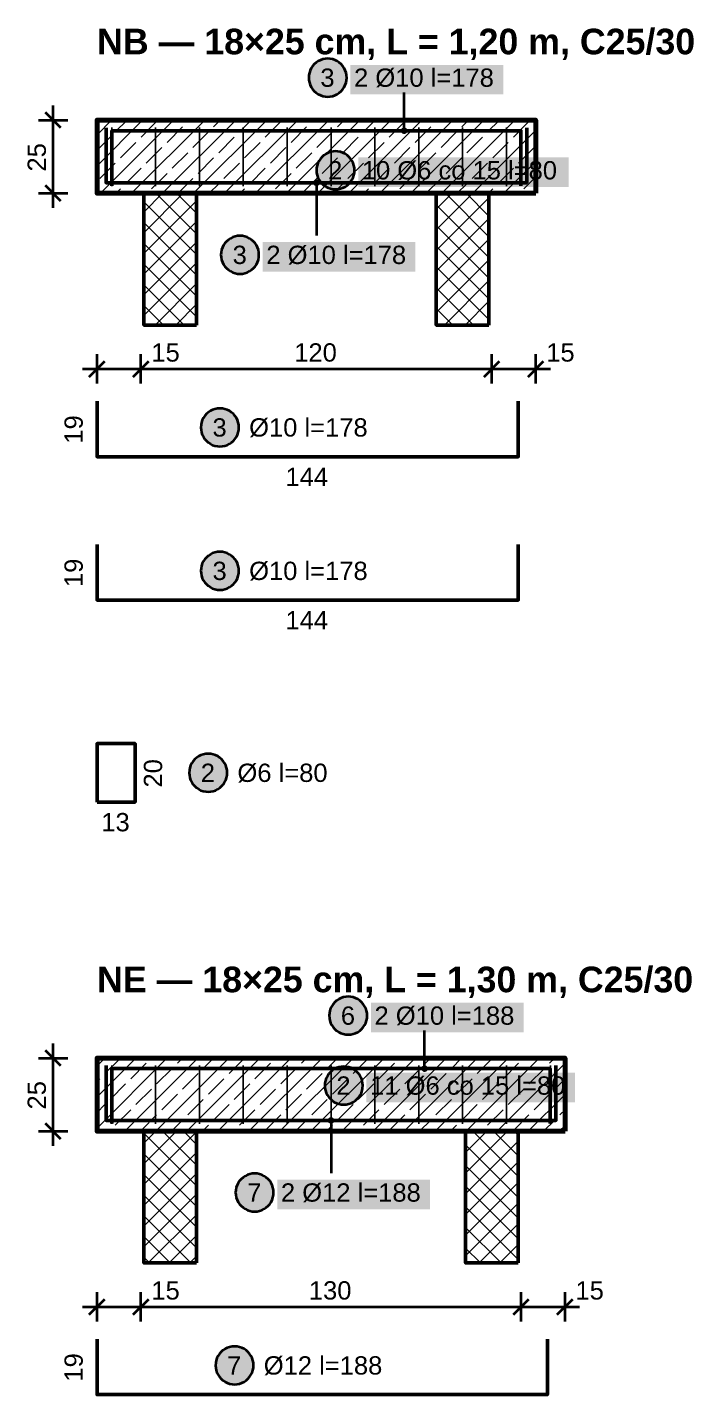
# Model space of a CAD drawing. Header units: metres. Extents: x 0.1 to 10.3, y -9.2 to -0.1.
# Drawn here: x 3.792 to 6.07, y -4.73 to -0.058 of the extents above; entities that cross this region are included whole.
import ezdxf

# ---------------------------------------------------------------- set-up
doc = ezdxf.new("R2010")
doc.units = ezdxf.units.M
for name, color, linetype, lineweight in [('A-KRESKOWANIE', 8, 'Continuous', 18), ('A-MASKA', 7, 'Continuous', 18), ('A-OPISY', 2, 'Continuous', 25), ('K-KONSTR', 7, 'Continuous', 50), ('K-WYMIARY', 1, 'Continuous', 25), ('K-ZBROJENIE', 1, 'Continuous', 100), ('K-ZBROJENIE-OPIS', 2, 'Continuous', 25)]:
    doc.layers.add(name, color=color, linetype=linetype, lineweight=lineweight)
doc.styles.add('PL_ARIAL', font='arial.ttf')
doc.styles.add('PL_ARIAL_B', font='arialbd.ttf')

msp = doc.modelspace()

# ---------------------------------------------------------------- hatches: boundary and pattern name
at = {"layer": 'A-MASKA', "true_color": 0xffffff}
for points in [[(4.8962, -0.2873), (5.4188, -0.2873), (5.4188, -0.186), (4.8962, -0.186)], [(4.9228, -0.6038), (5.6422, -0.6038), (5.6422, -0.5025), (4.9228, -0.5025)], [(4.5962, -0.8927), (5.1188, -0.8927), (5.1188, -0.7915), (4.5962, -0.7915)], [(4.9662, -3.4923), (5.4888, -3.4923), (5.4888, -3.391), (4.9662, -3.391)], [(4.9512, -3.7313), (5.6638, -3.7313), (5.6638, -3.63), (4.9512, -3.63)], [(4.6462, -4.0968), (5.1688, -4.0968), (5.1688, -3.9955), (4.6462, -3.9955)]]:
    msp.add_hatch(color=7, dxfattribs=at).paths.add_polyline_path(points)
at = {"layer": 'K-ZBROJENIE-OPIS', "true_color": 0xffffff}
for points in [[(4.8837, -0.2298), (4.8832, -0.2213), (4.8815, -0.2129), (4.8788, -0.2049), (4.875, -0.1973), (4.8703, -0.1902), (4.8647, -0.1838), (4.8583, -0.1782), (4.8512, -0.1735), (4.8436, -0.1697), (4.8356, -0.167), (4.8272, -0.1653), (4.8187, -0.1648), (4.8103, -0.1653), (4.8019, -0.167), (4.7939, -0.1697), (4.7862, -0.1735), (4.7792, -0.1782), (4.7728, -0.1838), (4.7672, -0.1902), (4.7625, -0.1973), (4.7587, -0.2049), (4.756, -0.2129), (4.7543, -0.2213), (4.7537, -0.2298), (4.7543, -0.2382), (4.756, -0.2466), (4.7587, -0.2546), (4.7625, -0.2623), (4.7672, -0.2693), (4.7728, -0.2757), (4.7792, -0.2813), (4.7862, -0.286), (4.7939, -0.2898), (4.8019, -0.2925), (4.8103, -0.2942), (4.8187, -0.2948), (4.8272, -0.2942), (4.8356, -0.2925), (4.8436, -0.2898), (4.8512, -0.286), (4.8583, -0.2813), (4.8647, -0.2757), (4.8703, -0.2693), (4.875, -0.2623), (4.8788, -0.2546), (4.8815, -0.2466), (4.8832, -0.2382)], [(4.9103, -0.5463), (4.9097, -0.5378), (4.9081, -0.5294), (4.9053, -0.5214), (4.9016, -0.5138), (4.8968, -0.5067), (4.8912, -0.5003), (4.8848, -0.4947), (4.8778, -0.49), (4.8702, -0.4862), (4.8621, -0.4835), (4.8538, -0.4818), (4.8453, -0.4813), (4.8368, -0.4818), (4.8285, -0.4835), (4.8204, -0.4862), (4.8128, -0.49), (4.8057, -0.4947), (4.7993, -0.5003), (4.7937, -0.5067), (4.789, -0.5138), (4.7852, -0.5214), (4.7825, -0.5294), (4.7808, -0.5378), (4.7803, -0.5463), (4.7808, -0.5547), (4.7825, -0.5631), (4.7852, -0.5711), (4.789, -0.5788), (4.7937, -0.5858), (4.7993, -0.5922), (4.8057, -0.5978), (4.8128, -0.6025), (4.8204, -0.6063), (4.8285, -0.609), (4.8368, -0.6107), (4.8453, -0.6113), (4.8538, -0.6107), (4.8621, -0.609), (4.8702, -0.6063), (4.8778, -0.6025), (4.8848, -0.5978), (4.8912, -0.5922), (4.8968, -0.5858), (4.9016, -0.5788), (4.9053, -0.5711), (4.9081, -0.5631), (4.9097, -0.5547)], [(4.5837, -0.8352), (4.5832, -0.8268), (4.5815, -0.8184), (4.5788, -0.8104), (4.575, -0.8027), (4.5703, -0.7957), (4.5647, -0.7893), (4.5583, -0.7837), (4.5512, -0.779), (4.5436, -0.7752), (4.5356, -0.7725), (4.5272, -0.7708), (4.5187, -0.7702), (4.5103, -0.7708), (4.5019, -0.7725), (4.4939, -0.7752), (4.4862, -0.779), (4.4792, -0.7837), (4.4728, -0.7893), (4.4672, -0.7957), (4.4625, -0.8027), (4.4587, -0.8104), (4.456, -0.8184), (4.4543, -0.8268), (4.4537, -0.8352), (4.4543, -0.8437), (4.456, -0.8521), (4.4587, -0.8601), (4.4625, -0.8678), (4.4672, -0.8748), (4.4728, -0.8812), (4.4792, -0.8868), (4.4862, -0.8915), (4.4939, -0.8953), (4.5019, -0.898), (4.5103, -0.8997), (4.5187, -0.9002), (4.5272, -0.8997), (4.5356, -0.898), (4.5436, -0.8953), (4.5512, -0.8915), (4.5583, -0.8868), (4.5647, -0.8812), (4.5703, -0.8748), (4.575, -0.8678), (4.5788, -0.8601), (4.5815, -0.8521), (4.5832, -0.8437)], [(4.515, -1.425), (4.5144, -1.4165), (4.5128, -1.4082), (4.5101, -1.4001), (4.5063, -1.3925), (4.5016, -1.3854), (4.496, -1.379), (4.4896, -1.3734), (4.4825, -1.3687), (4.4749, -1.3649), (4.4668, -1.3622), (4.4585, -1.3606), (4.45, -1.36), (4.4415, -1.3606), (4.4332, -1.3622), (4.4251, -1.3649), (4.4175, -1.3687), (4.4104, -1.3734), (4.404, -1.379), (4.3984, -1.3854), (4.3937, -1.3925), (4.3899, -1.4001), (4.3872, -1.4082), (4.3856, -1.4165), (4.385, -1.425), (4.3856, -1.4335), (4.3872, -1.4418), (4.3899, -1.4499), (4.3937, -1.4575), (4.3984, -1.4646), (4.404, -1.471), (4.4104, -1.4766), (4.4175, -1.4813), (4.4251, -1.4851), (4.4332, -1.4878), (4.4415, -1.4894), (4.45, -1.49), (4.4585, -1.4894), (4.4668, -1.4878), (4.4749, -1.4851), (4.4825, -1.4813), (4.4896, -1.4766), (4.496, -1.471), (4.5016, -1.4646), (4.5063, -1.4575), (4.5101, -1.4499), (4.5128, -1.4418), (4.5144, -1.4335)], [(4.515, -1.915), (4.5144, -1.9065), (4.5128, -1.8982), (4.5101, -1.8901), (4.5063, -1.8825), (4.5016, -1.8754), (4.496, -1.869), (4.4896, -1.8634), (4.4825, -1.8587), (4.4749, -1.8549), (4.4668, -1.8522), (4.4585, -1.8506), (4.45, -1.85), (4.4415, -1.8506), (4.4332, -1.8522), (4.4251, -1.8549), (4.4175, -1.8587), (4.4104, -1.8634), (4.404, -1.869), (4.3984, -1.8754), (4.3937, -1.8825), (4.3899, -1.8901), (4.3872, -1.8982), (4.3856, -1.9065), (4.385, -1.915), (4.3856, -1.9235), (4.3872, -1.9318), (4.3899, -1.9399), (4.3937, -1.9475), (4.3984, -1.9546), (4.404, -1.961), (4.4104, -1.9666), (4.4175, -1.9713), (4.4251, -1.9751), (4.4332, -1.9778), (4.4415, -1.9794), (4.45, -1.98), (4.4585, -1.9794), (4.4668, -1.9778), (4.4749, -1.9751), (4.4825, -1.9713), (4.4896, -1.9666), (4.496, -1.961), (4.5016, -1.9546), (4.5063, -1.9475), (4.5101, -1.9399), (4.5128, -1.9318), (4.5144, -1.9235)], [(4.475, -2.605), (4.4744, -2.5965), (4.4728, -2.5882), (4.4701, -2.5801), (4.4663, -2.5725), (4.4616, -2.5654), (4.456, -2.559), (4.4496, -2.5534), (4.4425, -2.5487), (4.4349, -2.5449), (4.4268, -2.5422), (4.4185, -2.5406), (4.41, -2.54), (4.4015, -2.5406), (4.3932, -2.5422), (4.3851, -2.5449), (4.3775, -2.5487), (4.3704, -2.5534), (4.364, -2.559), (4.3584, -2.5654), (4.3537, -2.5725), (4.3499, -2.5801), (4.3472, -2.5882), (4.3456, -2.5965), (4.345, -2.605), (4.3456, -2.6135), (4.3472, -2.6218), (4.3499, -2.6299), (4.3537, -2.6375), (4.3584, -2.6446), (4.364, -2.651), (4.3704, -2.6566), (4.3775, -2.6613), (4.3851, -2.6651), (4.3932, -2.6678), (4.4015, -2.6694), (4.41, -2.67), (4.4185, -2.6694), (4.4268, -2.6678), (4.4349, -2.6651), (4.4425, -2.6613), (4.4496, -2.6566), (4.456, -2.651), (4.4616, -2.6446), (4.4663, -2.6375), (4.4701, -2.6299), (4.4728, -2.6218), (4.4744, -2.6135)], [(4.9537, -3.4348), (4.9532, -3.4263), (4.9515, -3.4179), (4.9488, -3.4099), (4.945, -3.4022), (4.9403, -3.3952), (4.9347, -3.3888), (4.9283, -3.3832), (4.9212, -3.3785), (4.9136, -3.3747), (4.9056, -3.372), (4.8972, -3.3703), (4.8887, -3.3698), (4.8803, -3.3703), (4.8719, -3.372), (4.8639, -3.3747), (4.8562, -3.3785), (4.8492, -3.3832), (4.8428, -3.3888), (4.8372, -3.3952), (4.8325, -3.4022), (4.8287, -3.4099), (4.826, -3.4179), (4.8243, -3.4263), (4.8237, -3.4348), (4.8243, -3.4432), (4.826, -3.4516), (4.8287, -3.4596), (4.8325, -3.4673), (4.8372, -3.4743), (4.8428, -3.4807), (4.8492, -3.4863), (4.8562, -3.491), (4.8639, -3.4948), (4.8719, -3.4975), (4.8803, -3.4992), (4.8887, -3.4998), (4.8972, -3.4992), (4.9056, -3.4975), (4.9136, -3.4948), (4.9212, -3.491), (4.9283, -3.4863), (4.9347, -3.4807), (4.9403, -3.4743), (4.945, -3.4673), (4.9488, -3.4596), (4.9515, -3.4516), (4.9532, -3.4432)], [(4.9387, -3.6738), (4.9381, -3.6653), (4.9364, -3.6569), (4.9337, -3.6489), (4.9299, -3.6412), (4.9252, -3.6342), (4.9196, -3.6278), (4.9132, -3.6222), (4.9062, -3.6175), (4.8985, -3.6137), (4.8905, -3.611), (4.8821, -3.6093), (4.8737, -3.6088), (4.8652, -3.6093), (4.8568, -3.611), (4.8488, -3.6137), (4.8412, -3.6175), (4.8341, -3.6222), (4.8277, -3.6278), (4.8221, -3.6342), (4.8174, -3.6412), (4.8136, -3.6489), (4.8109, -3.6569), (4.8092, -3.6653), (4.8087, -3.6738), (4.8092, -3.6822), (4.8109, -3.6906), (4.8136, -3.6986), (4.8174, -3.7063), (4.8221, -3.7133), (4.8277, -3.7197), (4.8341, -3.7253), (4.8412, -3.73), (4.8488, -3.7338), (4.8568, -3.7365), (4.8652, -3.7382), (4.8737, -3.7388), (4.8821, -3.7382), (4.8905, -3.7365), (4.8985, -3.7338), (4.9062, -3.73), (4.9132, -3.7253), (4.9196, -3.7197), (4.9252, -3.7133), (4.9299, -3.7063), (4.9337, -3.6986), (4.9364, -3.6906), (4.9381, -3.6822)], [(4.6337, -4.0393), (4.6332, -4.0308), (4.6315, -4.0224), (4.6288, -4.0144), (4.625, -4.0068), (4.6203, -3.9997), (4.6147, -3.9933), (4.6083, -3.9877), (4.6012, -3.983), (4.5936, -3.9792), (4.5856, -3.9765), (4.5772, -3.9748), (4.5687, -3.9743), (4.5603, -3.9748), (4.5519, -3.9765), (4.5439, -3.9792), (4.5362, -3.983), (4.5292, -3.9877), (4.5228, -3.9933), (4.5172, -3.9997), (4.5125, -4.0068), (4.5087, -4.0144), (4.506, -4.0224), (4.5043, -4.0308), (4.5037, -4.0393), (4.5043, -4.0477), (4.506, -4.0561), (4.5087, -4.0641), (4.5125, -4.0717), (4.5172, -4.0788), (4.5228, -4.0852), (4.5292, -4.0908), (4.5362, -4.0955), (4.5439, -4.0993), (4.5519, -4.102), (4.5603, -4.1037), (4.5687, -4.1043), (4.5772, -4.1037), (4.5856, -4.102), (4.5936, -4.0993), (4.6012, -4.0955), (4.6083, -4.0908), (4.6147, -4.0852), (4.6203, -4.0788), (4.625, -4.0717), (4.6288, -4.0641), (4.6315, -4.0561), (4.6332, -4.0477)], [(4.565, -4.63), (4.5644, -4.6215), (4.5628, -4.6132), (4.5601, -4.6051), (4.5563, -4.5975), (4.5516, -4.5904), (4.546, -4.584), (4.5396, -4.5784), (4.5325, -4.5737), (4.5249, -4.5699), (4.5168, -4.5672), (4.5085, -4.5656), (4.5, -4.565), (4.4915, -4.5656), (4.4832, -4.5672), (4.4751, -4.5699), (4.4675, -4.5737), (4.4604, -4.5784), (4.454, -4.584), (4.4484, -4.5904), (4.4437, -4.5975), (4.4399, -4.6051), (4.4372, -4.6132), (4.4356, -4.6215), (4.435, -4.63), (4.4356, -4.6385), (4.4372, -4.6468), (4.4399, -4.6549), (4.4437, -4.6625), (4.4484, -4.6696), (4.454, -4.676), (4.4604, -4.6816), (4.4675, -4.6863), (4.4751, -4.6901), (4.4832, -4.6928), (4.4915, -4.6944), (4.5, -4.695), (4.5085, -4.6944), (4.5168, -4.6928), (4.5249, -4.6901), (4.5325, -4.6863), (4.5396, -4.6816), (4.546, -4.676), (4.5516, -4.6696), (4.5563, -4.6625), (4.5601, -4.6549), (4.5628, -4.6468), (4.5644, -4.6385)]]:
    msp.add_hatch(color=7, dxfattribs=at).paths.add_polyline_path(points)
at = {"layer": 'K-ZBROJENIE-OPIS', "true_color": 0x000000}
for points in [[(5.0913, -0.411), (5.0909, -0.4081), (5.0897, -0.4054), (5.088, -0.403), (5.0856, -0.4013), (5.0829, -0.4001), (5.08, -0.3998), (5.0771, -0.4001), (5.0744, -0.4013), (5.072, -0.403), (5.0703, -0.4054), (5.0691, -0.4081), (5.0688, -0.411), (5.0691, -0.4139), (5.0703, -0.4166), (5.072, -0.419), (5.0744, -0.4207), (5.0771, -0.4219), (5.08, -0.4223), (5.0829, -0.4219), (5.0856, -0.4207), (5.088, -0.419), (5.0897, -0.4166), (5.0909, -0.4139)], [(4.7913, -0.589), (4.7909, -0.5861), (4.7897, -0.5834), (4.788, -0.581), (4.7856, -0.5793), (4.7829, -0.5781), (4.78, -0.5777), (4.7771, -0.5781), (4.7744, -0.5793), (4.772, -0.581), (4.7703, -0.5834), (4.7691, -0.5861), (4.7688, -0.589), (4.7691, -0.5919), (4.7703, -0.5946), (4.772, -0.597), (4.7744, -0.5987), (4.7771, -0.5999), (4.78, -0.6002), (4.7829, -0.5999), (4.7856, -0.5987), (4.788, -0.597), (4.7897, -0.5946), (4.7909, -0.5919)], [(5.1613, -3.616), (5.1609, -3.6131), (5.1597, -3.6104), (5.158, -3.608), (5.1556, -3.6063), (5.1529, -3.6051), (5.15, -3.6048), (5.1471, -3.6051), (5.1444, -3.6063), (5.142, -3.608), (5.1403, -3.6104), (5.1391, -3.6131), (5.1388, -3.616), (5.1391, -3.6189), (5.1403, -3.6216), (5.142, -3.624), (5.1444, -3.6257), (5.1471, -3.6269), (5.15, -3.6273), (5.1529, -3.6269), (5.1556, -3.6257), (5.158, -3.624), (5.1597, -3.6216), (5.1609, -3.6189)], [(4.8413, -3.793), (4.8409, -3.7901), (4.8397, -3.7874), (4.838, -3.785), (4.8356, -3.7833), (4.8329, -3.7821), (4.83, -3.7818), (4.8271, -3.7821), (4.8244, -3.7833), (4.822, -3.785), (4.8203, -3.7874), (4.8191, -3.7901), (4.8187, -3.793), (4.8191, -3.7959), (4.8203, -3.7986), (4.822, -3.801), (4.8244, -3.8027), (4.8271, -3.8039), (4.83, -3.8043), (4.8329, -3.8039), (4.8356, -3.8027), (4.838, -3.801), (4.8397, -3.7986), (4.8409, -3.7959)]]:
    msp.add_hatch(color=7, dxfattribs=at).paths.add_polyline_path(points)

# ---------------------------------------------------------------- linework, layer by layer
at = {"layer": 'A-KRESKOWANIE', "lineweight": 25, "ltscale": 0.025}
for points in [[(4.03, -0.5308), (4.1858, -0.375)], [(4.03, -0.4248), (4.0798, -0.375)], [(4.0419, -0.625), (4.2919, -0.375)], [(4.0924, -0.4154), (4.1328, -0.375)], [(4.148, -0.625), (4.398, -0.375)], [(4.1808, -0.4331), (4.2338, -0.3801)], [(4.254, -0.625), (4.504, -0.375)], [(4.2692, -0.4508), (4.3222, -0.3977)], [(4.3399, -0.3801), (4.3449, -0.375)], [(4.3575, -0.4685), (4.4106, -0.4154)], [(4.3601, -0.625), (4.6101, -0.375)], [(4.4283, -0.3977), (4.451, -0.375)], [(4.4662, -0.625), (4.7162, -0.375)], [(4.5166, -0.4154), (4.5571, -0.375)], [(4.5722, -0.625), (4.8222, -0.375)], [(4.605, -0.4331), (4.6581, -0.3801)], [(4.6783, -0.625), (4.9283, -0.375)], [(4.6934, -0.4508), (4.7465, -0.3977)], [(4.7641, -0.3801), (4.7692, -0.375)], [(4.7818, -0.4685), (4.8348, -0.4154)], [(4.7844, -0.625), (5.0344, -0.375)], [(4.8525, -0.3977), (4.8753, -0.375)], [(4.8904, -0.625), (5.1404, -0.375)], [(4.9409, -0.4154), (4.9813, -0.375)], [(4.9965, -0.625), (5.2465, -0.375)], [(5.0293, -0.4331), (5.0823, -0.3801)], [(5.1026, -0.625), (5.3526, -0.375)], [(5.1177, -0.4508), (5.1707, -0.3977)], [(5.1884, -0.3801), (5.1935, -0.375)], [(5.2061, -0.4685), (5.2591, -0.4154)], [(5.2086, -0.625), (5.4586, -0.375)], [(5.2768, -0.3977), (5.2995, -0.375)], [(5.3147, -0.625), (5.53, -0.4097)], [(5.3652, -0.4154), (5.4056, -0.375)], [(5.4536, -0.4331), (5.5066, -0.3801)], [(4.03, -0.4778), (4.0747, -0.4331)], [(4.1101, -0.5038), (4.1631, -0.4508)], [(4.4459, -0.4861), (4.499, -0.4331)], [(4.5343, -0.5038), (4.5874, -0.4508)], [(4.8702, -0.4861), (4.9232, -0.4331)], [(4.9586, -0.5038), (5.0116, -0.4508)], [(5.2945, -0.4861), (5.3475, -0.4331)], [(5.3829, -0.5038), (5.4359, -0.4508)], [(4.1984, -0.5215), (4.2515, -0.4685)], [(4.2868, -0.5392), (4.3399, -0.4861)], [(4.3752, -0.5568), (4.4283, -0.5038)], [(4.6227, -0.5215), (4.6757, -0.4685)], [(4.7111, -0.5392), (4.7641, -0.4861)], [(4.7995, -0.5568), (4.8525, -0.5038)], [(5.047, -0.5215), (5.1, -0.4685)], [(5.1354, -0.5392), (5.1884, -0.4861)], [(5.2238, -0.5568), (5.2768, -0.5038)], [(5.4712, -0.5215), (5.5243, -0.4685)], [(4.0393, -0.5745), (4.0924, -0.5215)], [(4.1277, -0.5922), (4.1808, -0.5392)], [(4.2161, -0.6099), (4.2692, -0.5568)], [(4.4636, -0.5745), (4.5166, -0.5215)], [(4.552, -0.5922), (4.605, -0.5392)], [(4.6404, -0.6099), (4.6934, -0.5568)], [(4.8879, -0.5745), (4.9409, -0.5215)], [(4.9763, -0.5922), (5.0293, -0.5392)], [(5.0647, -0.6099), (5.1177, -0.5568)], [(5.3121, -0.5745), (5.3652, -0.5215)], [(5.4005, -0.5922), (5.4536, -0.5392)], [(5.4208, -0.625), (5.53, -0.5158)], [(4.3071, -0.625), (4.3575, -0.5745)], [(4.4131, -0.625), (4.4459, -0.5922)], [(4.7313, -0.625), (4.7818, -0.5745)], [(4.8374, -0.625), (4.8702, -0.5922)], [(5.1556, -0.625), (5.2061, -0.5745)], [(5.2617, -0.625), (5.2945, -0.5922)], [(5.4889, -0.6099), (5.53, -0.5688)], [(4.0949, -0.625), (4.1101, -0.6099)], [(4.19, -0.7597), (4.3247, -0.625)], [(4.19, -0.689), (4.254, -0.625)], [(4.19, -0.8305), (4.37, -0.6505)], [(4.37, -0.7638), (4.2312, -0.625)], [(4.37, -0.693), (4.302, -0.625)], [(4.5192, -0.625), (4.5343, -0.6099)], [(4.9435, -0.625), (4.9586, -0.6099)], [(5.19, -0.7497), (5.3147, -0.625)], [(5.19, -0.679), (5.244, -0.625)], [(5.19, -0.8204), (5.37, -0.6404)], [(5.37, -0.7738), (5.2212, -0.625)], [(5.37, -0.7031), (5.2919, -0.625)], [(5.37, -0.6324), (5.3626, -0.625)], [(5.3677, -0.625), (5.3829, -0.6099)], [(5.5268, -0.625), (5.53, -0.6218)], [(4.37, -0.8345), (4.19, -0.6545)], [(5.37, -0.8445), (5.19, -0.6645)], [(4.19, -0.9012), (4.37, -0.7212)], [(4.37, -0.9052), (4.19, -0.7252)], [(5.19, -0.8911), (5.37, -0.7111)], [(5.37, -0.9152), (5.19, -0.7352)], [(4.19, -0.9719), (4.37, -0.7919)], [(5.19, -0.9618), (5.37, -0.7818)], [(4.37, -0.9759), (4.19, -0.7959)], [(5.37, -0.9859), (5.19, -0.8059)], [(4.19, -1.0426), (4.37, -0.8626)], [(4.37, -1.0466), (4.19, -0.8666)], [(5.19, -1.0325), (5.37, -0.8525)], [(5.37, -1.0566), (5.19, -0.8766)], [(4.2283, -1.075), (4.37, -0.9333)], [(5.2183, -1.075), (5.37, -0.9233)], [(4.3277, -1.075), (4.19, -0.9373)], [(5.3176, -1.075), (5.19, -0.9474)], [(4.257, -1.075), (4.19, -1.008)], [(4.299, -1.075), (4.37, -1.004)], [(5.2469, -1.075), (5.19, -1.0181)], [(5.289, -1.075), (5.37, -0.994)], [(5.3597, -1.075), (5.37, -1.0647)], [(4.3697, -1.075), (4.37, -1.0747)], [(4.03, -3.8189), (4.2689, -3.58)], [(4.03, -3.7128), (4.1628, -3.58)], [(4.03, -3.6068), (4.0568, -3.58)], [(4.057, -3.6328), (4.1098, -3.58)], [(4.125, -3.83), (4.375, -3.58)], [(4.1454, -3.6504), (4.1984, -3.5974)], [(4.231, -3.83), (4.481, -3.58)], [(4.3045, -3.5974), (4.3219, -3.58)], [(4.3371, -3.83), (4.5871, -3.58)], [(4.3929, -3.6151), (4.428, -3.58)], [(4.4431, -3.83), (4.6931, -3.58)], [(4.4813, -3.6328), (4.5341, -3.58)], [(4.5492, -3.83), (4.7992, -3.58)], [(4.5697, -3.6504), (4.6227, -3.5974)], [(4.6553, -3.83), (4.9053, -3.58)], [(4.7288, -3.5974), (4.7462, -3.58)], [(4.7613, -3.83), (5.0113, -3.58)], [(4.8172, -3.6151), (4.8522, -3.58)], [(4.8674, -3.83), (5.1174, -3.58)], [(4.9056, -3.6328), (4.9583, -3.58)], [(4.9735, -3.83), (5.2235, -3.58)], [(4.9939, -3.6504), (5.047, -3.5974)], [(5.0795, -3.83), (5.3295, -3.58)], [(5.153, -3.5974), (5.1704, -3.58)], [(5.1856, -3.83), (5.4356, -3.58)], [(5.2414, -3.6151), (5.2765, -3.58)], [(5.2917, -3.83), (5.5417, -3.58)], [(5.3298, -3.6328), (5.3826, -3.58)], [(5.4182, -3.6504), (5.4712, -3.5974)], [(5.5773, -3.5974), (5.5947, -3.58)], [(4.2338, -3.6681), (4.2868, -3.6151)], [(4.3222, -3.6858), (4.3752, -3.6328)], [(4.6581, -3.6681), (4.7111, -3.6151)], [(4.7465, -3.6858), (4.7995, -3.6328)], [(5.0823, -3.6681), (5.1354, -3.6151)], [(5.1707, -3.6858), (5.2238, -3.6328)], [(5.3977, -3.83), (5.63, -3.5977)], [(5.5066, -3.6681), (5.5596, -3.6151)], [(4.03, -3.6598), (4.0393, -3.6504)], [(4.0747, -3.7211), (4.1277, -3.6681)], [(4.1631, -3.7388), (4.2161, -3.6858)], [(4.4106, -3.7035), (4.4636, -3.6504)], [(4.499, -3.7211), (4.552, -3.6681)], [(4.5874, -3.7388), (4.6404, -3.6858)], [(4.8348, -3.7035), (4.8879, -3.6504)], [(4.9232, -3.7211), (4.9763, -3.6681)], [(5.0116, -3.7388), (5.0647, -3.6858)], [(5.2591, -3.7035), (5.3121, -3.6504)], [(5.3475, -3.7211), (5.4005, -3.6681)], [(5.4359, -3.7388), (5.4889, -3.6858)], [(5.595, -3.6858), (5.63, -3.6508)], [(4.2515, -3.7565), (4.3045, -3.7035)], [(4.3399, -3.7742), (4.3929, -3.7211)], [(4.6757, -3.7565), (4.7288, -3.7035)], [(4.7641, -3.7742), (4.8172, -3.7211)], [(5.1, -3.7565), (5.153, -3.7035)], [(5.1884, -3.7742), (5.2414, -3.7211)], [(5.5038, -3.83), (5.63, -3.7038)], [(5.5243, -3.7565), (5.5773, -3.7035)], [(4.03, -3.7659), (4.057, -3.7388)], [(4.0924, -3.8095), (4.1454, -3.7565)], [(4.1808, -3.8272), (4.2338, -3.7742)], [(4.4283, -3.7919), (4.4813, -3.7388)], [(4.5166, -3.8095), (4.5697, -3.7565)], [(4.605, -3.8272), (4.6581, -3.7742)], [(4.8525, -3.7919), (4.9056, -3.7388)], [(4.9409, -3.8095), (4.9939, -3.7565)], [(5.0293, -3.8272), (5.0823, -3.7742)], [(5.2768, -3.7919), (5.3298, -3.7388)], [(5.3652, -3.8095), (5.4182, -3.7565)], [(5.4536, -3.8272), (5.5066, -3.7742)], [(5.6127, -3.7742), (5.63, -3.7568)], [(4.0719, -3.83), (4.0747, -3.8272)], [(4.19, -3.9417), (4.3017, -3.83)], [(4.19, -3.871), (4.231, -3.83)], [(4.37, -3.9457), (4.2543, -3.83)], [(4.2841, -3.83), (4.3222, -3.7919)], [(4.37, -3.875), (4.325, -3.83)], [(4.3901, -3.83), (4.4106, -3.8095)], [(4.4962, -3.83), (4.499, -3.8272)], [(4.7083, -3.83), (4.7465, -3.7919)], [(4.8144, -3.83), (4.8348, -3.8095)], [(4.9204, -3.83), (4.9232, -3.8272)], [(5.1326, -3.83), (5.1707, -3.7919)], [(5.2386, -3.83), (5.2591, -3.8095)], [(5.29, -3.9731), (5.4331, -3.83)], [(5.29, -3.9024), (5.3624, -3.83)], [(5.29, -3.8317), (5.2917, -3.83)], [(5.47, -3.9851), (5.3149, -3.83)], [(5.3447, -3.83), (5.3475, -3.8272)], [(5.47, -3.9144), (5.3856, -3.83)], [(5.47, -3.8437), (5.4563, -3.83)], [(5.5568, -3.83), (5.595, -3.7919)], [(5.6099, -3.83), (5.63, -3.8099)], [(4.19, -4.0124), (4.37, -3.8324)], [(4.37, -4.0164), (4.19, -3.8364)], [(5.29, -4.0438), (5.47, -3.8638)], [(5.47, -4.0558), (5.29, -3.8758)], [(4.19, -4.0831), (4.37, -3.9031)], [(4.37, -4.0872), (4.19, -3.9072)], [(5.29, -4.1145), (5.47, -3.9345)], [(5.47, -4.1265), (5.29, -3.9465)], [(4.19, -4.1539), (4.37, -3.9739)], [(4.37, -4.1579), (4.19, -3.9779)], [(5.29, -4.1852), (5.47, -4.0052)], [(5.47, -4.1972), (5.29, -4.0172)], [(4.19, -4.2246), (4.37, -4.0446)], [(4.37, -4.2286), (4.19, -4.0486)], [(5.29, -4.2559), (5.47, -4.0759)], [(5.47, -4.2679), (5.29, -4.0879)], [(4.3507, -4.28), (4.19, -4.1193)], [(4.2053, -4.28), (4.37, -4.1153)], [(5.3367, -4.28), (5.47, -4.1467)], [(4.28, -4.28), (4.19, -4.19)], [(4.276, -4.28), (4.37, -4.186)], [(5.4114, -4.28), (5.29, -4.1586)], [(5.3407, -4.28), (5.29, -4.2293)], [(5.4074, -4.28), (5.47, -4.2174)], [(4.2093, -4.28), (4.19, -4.2607)], [(4.3467, -4.28), (4.37, -4.2567)]]:
    msp.add_lwpolyline(points, dxfattribs=at)
at = {"layer": 'K-KONSTR', "lineweight": 70, "ltscale": 0.025}
for points in [[(5.53, -0.625), (5.53, -0.375), (4.03, -0.375), (4.03, -0.625)], [(5.63, -3.83), (5.63, -3.58), (4.03, -3.58), (4.03, -3.83)]]:
    msp.add_lwpolyline(points, close=True, dxfattribs=at)
at = {"layer": 'K-KONSTR', "lineweight": 50, "ltscale": 0.025}
for points in [[(4.37, -1.075), (4.37, -0.625), (4.19, -0.625), (4.19, -1.075)], [(5.37, -1.075), (5.37, -0.625), (5.19, -0.625), (5.19, -1.075)], [(4.37, -4.28), (4.37, -3.83), (4.19, -3.83), (4.19, -4.28)], [(5.47, -4.28), (5.47, -3.83), (5.29, -3.83), (5.29, -4.28)]]:
    msp.add_lwpolyline(points, close=True, dxfattribs=at)
at = {"layer": 'K-WYMIARY', "lineweight": 35, "ltscale": 0.025}
for points in [[(3.88, -0.675), (3.88, -0.325)], [(3.9065, -0.4015), (3.8535, -0.3485)], [(3.83, -0.375), (3.93, -0.375)], [(3.9065, -0.6515), (3.8535, -0.5985)], [(3.83, -0.625), (3.93, -0.625)], [(4.0035, -1.2515), (4.0565, -1.1985)], [(4.03, -1.275), (4.03, -1.175)], [(4.1535, -1.2515), (4.2065, -1.1985)], [(4.18, -1.275), (4.18, -1.175)], [(5.3535, -1.2515), (5.4065, -1.1985)], [(5.38, -1.275), (5.38, -1.175)], [(5.5035, -1.2515), (5.5565, -1.1985)], [(5.53, -1.275), (5.53, -1.175)], [(3.98, -1.225), (5.58, -1.225)], [(3.88, -3.88), (3.88, -3.53)], [(3.83, -3.58), (3.93, -3.58)], [(3.9065, -3.6065), (3.8535, -3.5535)], [(3.83, -3.83), (3.93, -3.83)], [(3.9065, -3.8565), (3.8535, -3.8035)], [(4.03, -4.48), (4.03, -4.38)], [(4.18, -4.48), (4.18, -4.38)], [(5.48, -4.48), (5.48, -4.38)], [(5.63, -4.48), (5.63, -4.38)], [(3.98, -4.43), (5.68, -4.43)], [(4.0035, -4.4565), (4.0565, -4.4035)], [(4.1535, -4.4565), (4.2065, -4.4035)], [(5.4535, -4.4565), (5.5065, -4.4035)], [(5.6035, -4.4565), (5.6565, -4.4035)]]:
    msp.add_lwpolyline(points, dxfattribs=at)
at = {"layer": 'K-ZBROJENIE', "lineweight": 50, "ltscale": 0.025}
for points in [[(4.061, -0.401), (4.061, -0.589), (5.499, -0.589), (5.499, -0.401)], [(4.081, -0.599), (4.081, -0.411), (5.479, -0.411), (5.479, -0.599)], [(4.03, -1.335), (4.03, -1.525), (5.47, -1.525), (5.47, -1.335)], [(4.03, -1.825), (4.03, -2.015), (5.47, -2.015), (5.47, -1.825)], [(4.061, -3.605), (4.061, -3.793), (5.599, -3.793), (5.599, -3.605)], [(4.081, -3.804), (4.081, -3.616), (5.579, -3.616), (5.579, -3.804)], [(4.03, -4.54), (4.03, -4.73), (5.57, -4.73), (5.57, -4.54)]]:
    msp.add_lwpolyline(points, dxfattribs=at)
at = {"layer": 'K-ZBROJENIE', "lineweight": 25, "ltscale": 0.025}
for points in [[(4.08, -0.6), (4.08, -0.4)], [(4.23, -0.6), (4.23, -0.4)], [(4.38, -0.6), (4.38, -0.4)], [(4.53, -0.6), (4.53, -0.4)], [(4.68, -0.6), (4.68, -0.4)], [(4.83, -0.6), (4.83, -0.4)], [(4.98, -0.6), (4.98, -0.4)], [(5.13, -0.6), (5.13, -0.4)], [(5.28, -0.6), (5.28, -0.4)], [(5.43, -0.6), (5.43, -0.4)], [(4.08, -3.805), (4.08, -3.605)], [(4.23, -3.805), (4.23, -3.605)], [(4.38, -3.805), (4.38, -3.605)], [(4.53, -3.805), (4.53, -3.605)], [(4.68, -3.805), (4.68, -3.605)], [(4.83, -3.805), (4.83, -3.605)], [(4.98, -3.805), (4.98, -3.605)], [(5.13, -3.805), (5.13, -3.605)], [(5.28, -3.805), (5.28, -3.605)], [(5.43, -3.805), (5.43, -3.605)], [(5.58, -3.805), (5.58, -3.605)]]:
    msp.add_lwpolyline(points, dxfattribs=at)
at = {"layer": 'K-ZBROJENIE', "lineweight": 50, "ltscale": 0.025}
msp.add_lwpolyline([(4.03, -2.705), (4.16, -2.705), (4.16, -2.505), (4.03, -2.505)], close=True, dxfattribs=at)
at = {"layer": 'K-ZBROJENIE-OPIS', "lineweight": 35, "ltscale": 0.025}
for points in [[(4.8837, -0.2298), (4.8832, -0.2213), (4.8815, -0.2129), (4.8788, -0.2049), (4.875, -0.1973), (4.8703, -0.1902), (4.8647, -0.1838), (4.8583, -0.1782), (4.8512, -0.1735), (4.8436, -0.1697), (4.8356, -0.167), (4.8272, -0.1653), (4.8187, -0.1648), (4.8103, -0.1653), (4.8019, -0.167), (4.7939, -0.1697), (4.7862, -0.1735), (4.7792, -0.1782), (4.7728, -0.1838), (4.7672, -0.1902), (4.7625, -0.1973), (4.7587, -0.2049), (4.756, -0.2129), (4.7543, -0.2213), (4.7537, -0.2298), (4.7543, -0.2382), (4.756, -0.2466), (4.7587, -0.2546), (4.7625, -0.2623), (4.7672, -0.2693), (4.7728, -0.2757), (4.7792, -0.2813), (4.7862, -0.286), (4.7939, -0.2898), (4.8019, -0.2925), (4.8103, -0.2942), (4.8187, -0.2948), (4.8272, -0.2942), (4.8356, -0.2925), (4.8436, -0.2898), (4.8512, -0.286), (4.8583, -0.2813), (4.8647, -0.2757), (4.8703, -0.2693), (4.875, -0.2623), (4.8788, -0.2546), (4.8815, -0.2466), (4.8832, -0.2382)], [(4.9103, -0.5463), (4.9097, -0.5378), (4.9081, -0.5294), (4.9053, -0.5214), (4.9016, -0.5138), (4.8968, -0.5067), (4.8912, -0.5003), (4.8848, -0.4947), (4.8778, -0.49), (4.8702, -0.4862), (4.8621, -0.4835), (4.8538, -0.4818), (4.8453, -0.4813), (4.8368, -0.4818), (4.8285, -0.4835), (4.8204, -0.4862), (4.8128, -0.49), (4.8057, -0.4947), (4.7993, -0.5003), (4.7937, -0.5067), (4.789, -0.5138), (4.7852, -0.5214), (4.7825, -0.5294), (4.7808, -0.5378), (4.7803, -0.5463), (4.7808, -0.5547), (4.7825, -0.5631), (4.7852, -0.5711), (4.789, -0.5788), (4.7937, -0.5858), (4.7993, -0.5922), (4.8057, -0.5978), (4.8128, -0.6025), (4.8204, -0.6063), (4.8285, -0.609), (4.8368, -0.6107), (4.8453, -0.6113), (4.8538, -0.6107), (4.8621, -0.609), (4.8702, -0.6063), (4.8778, -0.6025), (4.8848, -0.5978), (4.8912, -0.5922), (4.8968, -0.5858), (4.9016, -0.5788), (4.9053, -0.5711), (4.9081, -0.5631), (4.9097, -0.5547)], [(4.5837, -0.8352), (4.5832, -0.8268), (4.5815, -0.8184), (4.5788, -0.8104), (4.575, -0.8027), (4.5703, -0.7957), (4.5647, -0.7893), (4.5583, -0.7837), (4.5512, -0.779), (4.5436, -0.7752), (4.5356, -0.7725), (4.5272, -0.7708), (4.5187, -0.7702), (4.5103, -0.7708), (4.5019, -0.7725), (4.4939, -0.7752), (4.4862, -0.779), (4.4792, -0.7837), (4.4728, -0.7893), (4.4672, -0.7957), (4.4625, -0.8027), (4.4587, -0.8104), (4.456, -0.8184), (4.4543, -0.8268), (4.4537, -0.8352), (4.4543, -0.8437), (4.456, -0.8521), (4.4587, -0.8601), (4.4625, -0.8678), (4.4672, -0.8748), (4.4728, -0.8812), (4.4792, -0.8868), (4.4862, -0.8915), (4.4939, -0.8953), (4.5019, -0.898), (4.5103, -0.8997), (4.5187, -0.9002), (4.5272, -0.8997), (4.5356, -0.898), (4.5436, -0.8953), (4.5512, -0.8915), (4.5583, -0.8868), (4.5647, -0.8812), (4.5703, -0.8748), (4.575, -0.8678), (4.5788, -0.8601), (4.5815, -0.8521), (4.5832, -0.8437)], [(4.515, -1.425), (4.5144, -1.4165), (4.5128, -1.4082), (4.5101, -1.4001), (4.5063, -1.3925), (4.5016, -1.3854), (4.496, -1.379), (4.4896, -1.3734), (4.4825, -1.3687), (4.4749, -1.3649), (4.4668, -1.3622), (4.4585, -1.3606), (4.45, -1.36), (4.4415, -1.3606), (4.4332, -1.3622), (4.4251, -1.3649), (4.4175, -1.3687), (4.4104, -1.3734), (4.404, -1.379), (4.3984, -1.3854), (4.3937, -1.3925), (4.3899, -1.4001), (4.3872, -1.4082), (4.3856, -1.4165), (4.385, -1.425), (4.3856, -1.4335), (4.3872, -1.4418), (4.3899, -1.4499), (4.3937, -1.4575), (4.3984, -1.4646), (4.404, -1.471), (4.4104, -1.4766), (4.4175, -1.4813), (4.4251, -1.4851), (4.4332, -1.4878), (4.4415, -1.4894), (4.45, -1.49), (4.4585, -1.4894), (4.4668, -1.4878), (4.4749, -1.4851), (4.4825, -1.4813), (4.4896, -1.4766), (4.496, -1.471), (4.5016, -1.4646), (4.5063, -1.4575), (4.5101, -1.4499), (4.5128, -1.4418), (4.5144, -1.4335)], [(4.515, -1.915), (4.5144, -1.9065), (4.5128, -1.8982), (4.5101, -1.8901), (4.5063, -1.8825), (4.5016, -1.8754), (4.496, -1.869), (4.4896, -1.8634), (4.4825, -1.8587), (4.4749, -1.8549), (4.4668, -1.8522), (4.4585, -1.8506), (4.45, -1.85), (4.4415, -1.8506), (4.4332, -1.8522), (4.4251, -1.8549), (4.4175, -1.8587), (4.4104, -1.8634), (4.404, -1.869), (4.3984, -1.8754), (4.3937, -1.8825), (4.3899, -1.8901), (4.3872, -1.8982), (4.3856, -1.9065), (4.385, -1.915), (4.3856, -1.9235), (4.3872, -1.9318), (4.3899, -1.9399), (4.3937, -1.9475), (4.3984, -1.9546), (4.404, -1.961), (4.4104, -1.9666), (4.4175, -1.9713), (4.4251, -1.9751), (4.4332, -1.9778), (4.4415, -1.9794), (4.45, -1.98), (4.4585, -1.9794), (4.4668, -1.9778), (4.4749, -1.9751), (4.4825, -1.9713), (4.4896, -1.9666), (4.496, -1.961), (4.5016, -1.9546), (4.5063, -1.9475), (4.5101, -1.9399), (4.5128, -1.9318), (4.5144, -1.9235)], [(4.475, -2.605), (4.4744, -2.5965), (4.4728, -2.5882), (4.4701, -2.5801), (4.4663, -2.5725), (4.4616, -2.5654), (4.456, -2.559), (4.4496, -2.5534), (4.4425, -2.5487), (4.4349, -2.5449), (4.4268, -2.5422), (4.4185, -2.5406), (4.41, -2.54), (4.4015, -2.5406), (4.3932, -2.5422), (4.3851, -2.5449), (4.3775, -2.5487), (4.3704, -2.5534), (4.364, -2.559), (4.3584, -2.5654), (4.3537, -2.5725), (4.3499, -2.5801), (4.3472, -2.5882), (4.3456, -2.5965), (4.345, -2.605), (4.3456, -2.6135), (4.3472, -2.6218), (4.3499, -2.6299), (4.3537, -2.6375), (4.3584, -2.6446), (4.364, -2.651), (4.3704, -2.6566), (4.3775, -2.6613), (4.3851, -2.6651), (4.3932, -2.6678), (4.4015, -2.6694), (4.41, -2.67), (4.4185, -2.6694), (4.4268, -2.6678), (4.4349, -2.6651), (4.4425, -2.6613), (4.4496, -2.6566), (4.456, -2.651), (4.4616, -2.6446), (4.4663, -2.6375), (4.4701, -2.6299), (4.4728, -2.6218), (4.4744, -2.6135)], [(4.9537, -3.4348), (4.9532, -3.4263), (4.9515, -3.4179), (4.9488, -3.4099), (4.945, -3.4022), (4.9403, -3.3952), (4.9347, -3.3888), (4.9283, -3.3832), (4.9212, -3.3785), (4.9136, -3.3747), (4.9056, -3.372), (4.8972, -3.3703), (4.8887, -3.3698), (4.8803, -3.3703), (4.8719, -3.372), (4.8639, -3.3747), (4.8562, -3.3785), (4.8492, -3.3832), (4.8428, -3.3888), (4.8372, -3.3952), (4.8325, -3.4022), (4.8287, -3.4099), (4.826, -3.4179), (4.8243, -3.4263), (4.8237, -3.4348), (4.8243, -3.4432), (4.826, -3.4516), (4.8287, -3.4596), (4.8325, -3.4673), (4.8372, -3.4743), (4.8428, -3.4807), (4.8492, -3.4863), (4.8562, -3.491), (4.8639, -3.4948), (4.8719, -3.4975), (4.8803, -3.4992), (4.8887, -3.4998), (4.8972, -3.4992), (4.9056, -3.4975), (4.9136, -3.4948), (4.9212, -3.491), (4.9283, -3.4863), (4.9347, -3.4807), (4.9403, -3.4743), (4.945, -3.4673), (4.9488, -3.4596), (4.9515, -3.4516), (4.9532, -3.4432)], [(4.9387, -3.6738), (4.9381, -3.6653), (4.9364, -3.6569), (4.9337, -3.6489), (4.9299, -3.6412), (4.9252, -3.6342), (4.9196, -3.6278), (4.9132, -3.6222), (4.9062, -3.6175), (4.8985, -3.6137), (4.8905, -3.611), (4.8821, -3.6093), (4.8737, -3.6088), (4.8652, -3.6093), (4.8568, -3.611), (4.8488, -3.6137), (4.8412, -3.6175), (4.8341, -3.6222), (4.8277, -3.6278), (4.8221, -3.6342), (4.8174, -3.6412), (4.8136, -3.6489), (4.8109, -3.6569), (4.8092, -3.6653), (4.8087, -3.6738), (4.8092, -3.6822), (4.8109, -3.6906), (4.8136, -3.6986), (4.8174, -3.7063), (4.8221, -3.7133), (4.8277, -3.7197), (4.8341, -3.7253), (4.8412, -3.73), (4.8488, -3.7338), (4.8568, -3.7365), (4.8652, -3.7382), (4.8737, -3.7388), (4.8821, -3.7382), (4.8905, -3.7365), (4.8985, -3.7338), (4.9062, -3.73), (4.9132, -3.7253), (4.9196, -3.7197), (4.9252, -3.7133), (4.9299, -3.7063), (4.9337, -3.6986), (4.9364, -3.6906), (4.9381, -3.6822)], [(4.6337, -4.0393), (4.6332, -4.0308), (4.6315, -4.0224), (4.6288, -4.0144), (4.625, -4.0068), (4.6203, -3.9997), (4.6147, -3.9933), (4.6083, -3.9877), (4.6012, -3.983), (4.5936, -3.9792), (4.5856, -3.9765), (4.5772, -3.9748), (4.5687, -3.9743), (4.5603, -3.9748), (4.5519, -3.9765), (4.5439, -3.9792), (4.5362, -3.983), (4.5292, -3.9877), (4.5228, -3.9933), (4.5172, -3.9997), (4.5125, -4.0068), (4.5087, -4.0144), (4.506, -4.0224), (4.5043, -4.0308), (4.5037, -4.0393), (4.5043, -4.0477), (4.506, -4.0561), (4.5087, -4.0641), (4.5125, -4.0717), (4.5172, -4.0788), (4.5228, -4.0852), (4.5292, -4.0908), (4.5362, -4.0955), (4.5439, -4.0993), (4.5519, -4.102), (4.5603, -4.1037), (4.5687, -4.1043), (4.5772, -4.1037), (4.5856, -4.102), (4.5936, -4.0993), (4.6012, -4.0955), (4.6083, -4.0908), (4.6147, -4.0852), (4.6203, -4.0788), (4.625, -4.0717), (4.6288, -4.0641), (4.6315, -4.0561), (4.6332, -4.0477)], [(4.565, -4.63), (4.5644, -4.6215), (4.5628, -4.6132), (4.5601, -4.6051), (4.5563, -4.5975), (4.5516, -4.5904), (4.546, -4.584), (4.5396, -4.5784), (4.5325, -4.5737), (4.5249, -4.5699), (4.5168, -4.5672), (4.5085, -4.5656), (4.5, -4.565), (4.4915, -4.5656), (4.4832, -4.5672), (4.4751, -4.5699), (4.4675, -4.5737), (4.4604, -4.5784), (4.454, -4.584), (4.4484, -4.5904), (4.4437, -4.5975), (4.4399, -4.6051), (4.4372, -4.6132), (4.4356, -4.6215), (4.435, -4.63), (4.4356, -4.6385), (4.4372, -4.6468), (4.4399, -4.6549), (4.4437, -4.6625), (4.4484, -4.6696), (4.454, -4.676), (4.4604, -4.6816), (4.4675, -4.6863), (4.4751, -4.6901), (4.4832, -4.6928), (4.4915, -4.6944), (4.5, -4.695), (4.5085, -4.6944), (4.5168, -4.6928), (4.5249, -4.6901), (4.5325, -4.6863), (4.5396, -4.6816), (4.546, -4.676), (4.5516, -4.6696), (4.5563, -4.6625), (4.5601, -4.6549), (4.5628, -4.6468), (4.5644, -4.6385)]]:
    msp.add_lwpolyline(points, close=True, dxfattribs=at)
for points in [[(5.08, -0.411), (5.08, -0.281)], [(4.78, -0.589), (4.78, -0.769)], [(5.15, -3.616), (5.15, -3.486)], [(4.83, -3.793), (4.83, -3.973)]]:
    msp.add_lwpolyline(points, dxfattribs=at)

# ---------------------------------------------------------------- texts
at = {"layer": 'A-OPISY', "style": 'PL_ARIAL_B'}
for s, p in [('NB — 18×25 cm, L = 1,20 m, C25/30', (4.03, -0.15)), ('NE — 18×25 cm, L = 1,30 m, C25/30', (4.03, -3.355))]:
    msp.add_text(s, height=0.0875, dxfattribs=at).set_placement(p)
at = {"layer": 'K-WYMIARY', "style": 'PL_ARIAL'}
for p in [(3.855, -0.5505), (3.855, -3.7555)]:
    msp.add_text('25', height=0.0625, rotation=90, dxfattribs=at).set_placement(p)
for s, p in [('15', (4.2157, -1.2)), ('120', (4.7042, -1.2)), ('15', (5.5658, -1.2)), ('15', (4.2157, -4.405)), ('130', (4.7542, -4.405)), ('15', (5.6658, -4.405))]:
    msp.add_text(s, height=0.0625, dxfattribs=at).set_placement(p)
at = {"layer": 'K-ZBROJENIE-OPIS', "style": 'PL_ARIAL'}
for s, p in [('3', (4.7935, -0.261)), ('2 Ø10 l=178', (4.9087, -0.261)), ('10 Ø6 co 15 l=80', (4.9353, -0.5775)), ('2', (4.82, -0.5775)), ('3', (4.4935, -0.8665)), ('2 Ø10 l=178', (4.6087, -0.8665)), ('3', (4.4247, -1.4562)), ('Ø10 l=178', (4.55, -1.4562)), ('144', (4.6742, -1.625)), ('3', (4.4247, -1.9463)), ('Ø10 l=178', (4.55, -1.9463)), ('144', (4.6742, -2.115)), ('2', (4.3847, -2.6363)), ('Ø6 l=80', (4.51, -2.6363)), ('13', (4.0445, -2.805)), ('6', (4.8635, -3.466)), ('2 Ø10 l=188', (4.9787, -3.466)), ('2', (4.8484, -3.705)), ('11 Ø6 co 15 l=80', (4.9637, -3.705)), ('7', (4.5435, -4.0705)), ('2 Ø12 l=188', (4.6587, -4.0705)), ('7', (4.4747, -4.6613)), ('Ø12 l=188', (4.6, -4.6613))]:
    msp.add_text(s, height=0.0625, dxfattribs=at).set_placement(p)
for s, p in [('19', (3.9811, -1.4805)), ('19', (3.9811, -1.9705)), ('20', (4.2525, -2.6555)), ('19', (3.9811, -4.6855))]:
    msp.add_text(s, height=0.0625, rotation=90, dxfattribs=at).set_placement(p)

doc.saveas('drawing.dxf')
